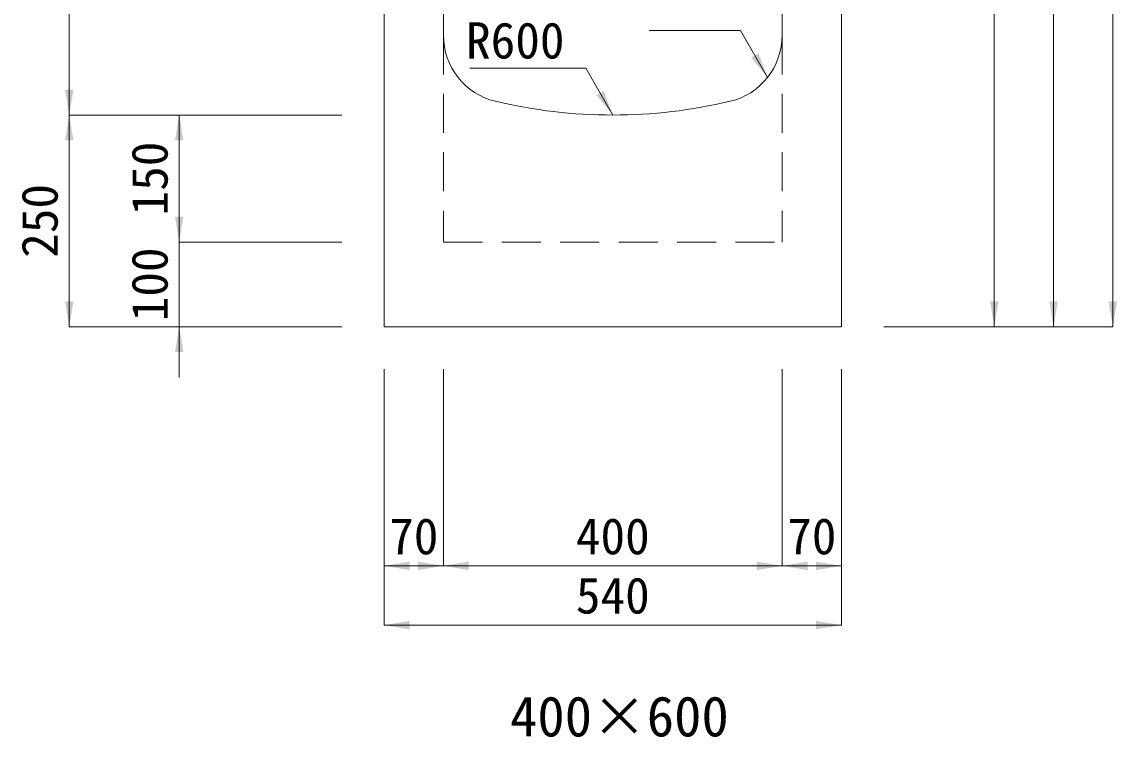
# Model space of a CAD drawing. Units: millimetres at full size. Extents: x -1934 to 78146, y -143454 to -112471.
# Drawn here: x 4525 to 5818, y -138300 to -137455 of the extents above; entities that cross this region are included whole.
import ezdxf
from ezdxf.enums import TextEntityAlignment as Align

# ---------------------------------------------------------------- set-up
doc = ezdxf.new("R2010")
doc.units = ezdxf.units.MM
doc.header["$LTSCALE"] = 23
doc.linetypes.add('USER1', pattern=[3, 2, -1])
for name, color, linetype, lineweight in [('0_2', 7, 'Continuous', 13), ('寸法線', 7, 'Continuous', 13), ('引出線', 4, 'Continuous', 13), ('本体', 2, 'Continuous', 13)]:
    doc.layers.add(name, color=color, linetype=linetype, lineweight=lineweight)
doc.styles.add('ＭＳ ゴシック', font='')
doc.styles.get('ＭＳ ゴシック').set_extended_font_data('MS Gothic')

# ---------------------------------------------------------------- blocks, each defined once
blk = doc.blocks.new('filled_arrow')
at = {"color": 0, "linetype": 'Continuous', "lineweight": -2}
blk.add_solid([(7.5, 1.25), (0, 0), (7.5, -1.25)], dxfattribs=at)

msp = doc.modelspace()

# ---------------------------------------------------------------- linework, layer by layer
at = {"layer": '寸法線'}
for p, q in [((5813.23, -137815.41), (5813.23, -136815.41)), ((5743.23, -137815.41), (5743.23, -136865.41)), ((4580.92, -136965.41), (4580.92, -137565.41)), ((5673.23, -137815.41), (5673.23, -136965.41)), ((4580.92, -137815.41), (4580.92, -137565.41)), ((4902.75, -137565.41), (4580.92, -137565.41)), ((4902.75, -137565.41), (4580.92, -137565.41)), ((4710.77, -137565.41), (4710.77, -137715.41)), ((4902.75, -137565.41), (4710.77, -137565.41)), ((4710.77, -137655.41), (4710.77, -137875.41)), ((4902.75, -137715.41), (4710.77, -137715.41)), ((4902.75, -137715.41), (4710.77, -137715.41)), ((4902.75, -137815.41), (4580.92, -137815.41)), ((4902.75, -137815.41), (4710.77, -137815.41)), ((5542.75, -137815.41), (5673.23, -137815.41)), ((5542.75, -137815.41), (5743.23, -137815.41)), ((5542.75, -137815.41), (5813.23, -137815.41)), ((4952.75, -137865.41), (4952.75, -138097.83)), ((4952.75, -137865.41), (4952.75, -138167.83)), ((5022.75, -137865.41), (5022.75, -138097.83)), ((5022.75, -137865.41), (5022.75, -138097.83)), ((5422.75, -137865.41), (5422.75, -138097.83)), ((5422.75, -137865.41), (5422.75, -138097.83)), ((5492.75, -137865.41), (5492.75, -138097.83)), ((5492.75, -137865.41), (5492.75, -138167.83)), ((4952.75, -138097.83), (5022.75, -138097.83)), ((5022.75, -138097.83), (5422.75, -138097.83)), ((5422.75, -138097.83), (5492.75, -138097.83)), ((4952.75, -138167.83), (5492.75, -138167.83))]:
    msp.add_line(p, q, dxfattribs=at)
at = {"layer": '引出線'}
for points in [[(5405.5, -137520.99), (5373.48, -137465.52), (5265.79, -137465.52)], [(5222.75, -137565.41), (5190.72, -137509.95), (5053.79, -137509.95)]]:
    msp.add_lwpolyline(points, dxfattribs=at)
at = {"layer": '本体'}
for p, q in [((4952.75, -136965.41), (4952.75, -137815.41)), ((5022.75, -136965.41), (5022.75, -137471.38)), ((5422.75, -136965.41), (5422.75, -137471.38)), ((5492.75, -136965.41), (5492.75, -137815.41)), ((4952.75, -137815.41), (5492.75, -137815.41))]:
    msp.add_line(p, q, dxfattribs=at)
at = {"layer": '本体', "linetype": 'USER1', "lineweight": 15}
for p, q in [((5022.75, -137471.38), (5022.75, -137715.41)), ((5422.75, -137471.38), (5422.75, -137715.41)), ((5022.75, -137715.41), (5422.75, -137715.41))]:
    msp.add_line(p, q, dxfattribs=at)
at = {"layer": '本体'}
for centre, radius, start, end in [((5102.75, -137471.38), 80, 180, 256.65764), ((5342.75, -137471.38), 80, 283.34236, 0), ((5222.75, -136965.41), 600, 256.65764, 283.34236)]:
    msp.add_arc(centre, radius, start, end, dxfattribs=at)

# ---------------------------------------------------------------- block references
at = {"layer": '寸法線', "xscale": 4, "yscale": 4}
for p, rotation in [((4580.92, -137565.41), 90), ((4580.92, -137565.41), 270), ((4710.77, -137565.41), 270), ((4710.77, -137715.41), 90), ((4710.77, -137715.41), 90), ((4580.92, -137815.41), 90), ((5673.23, -137815.41), 90), ((5743.23, -137815.41), 90), ((5813.23, -137815.41), 90), ((4710.77, -137815.41), 270), ((5022.75, -138097.83), 180), ((5422.75, -138097.83), 180), ((5492.75, -138097.83), 180), ((5492.75, -138167.83), 180)]:
    msp.add_blockref('filled_arrow', p, dxfattribs=dict(at, rotation=rotation))
for p in [(4952.75, -138097.83), (5022.75, -138097.83), (5422.75, -138097.83), (4952.75, -138167.83)]:
    msp.add_blockref('filled_arrow', p, dxfattribs=at)
at = {"layer": '引出線', "xscale": 4, "yscale": 4, "rotation": 120}
for p in [(5405.5, -137520.99), (5222.75, -137565.41)]:
    msp.add_blockref('filled_arrow', p, dxfattribs=at)

# ---------------------------------------------------------------- texts
at = {"layer": '0_2', "style": 'ＭＳ ゴシック'}
msp.add_text('400×600', height=47.47, dxfattribs=at).set_placement((5230.55, -138275.57), align=Align.MIDDLE_CENTER)
at = {"layer": '寸法線', "style": 'ＭＳ ゴシック'}
for s, p in [('150', (4675.77, -137640.41)), ('250', (4545.92, -137690.41)), ('100', (4675.77, -137765.41))]:
    msp.add_text(s, height=42.72, rotation=90, dxfattribs=at).set_placement(p, align=Align.MIDDLE_CENTER)
for s, p in [('70', (4987.75, -138062.83)), ('400', (5222.75, -138062.83)), ('70', (5457.75, -138062.83)), ('540', (5222.75, -138132.83))]:
    msp.add_text(s, height=42.72, dxfattribs=at).set_placement(p, align=Align.MIDDLE_CENTER)
at = {"layer": '引出線', "style": 'ＭＳ ゴシック'}
msp.add_text('R600', height=42.72, dxfattribs=at).set_placement((5165.72, -137455.95), align=Align.TOP_RIGHT)

doc.saveas('drawing.dxf')
